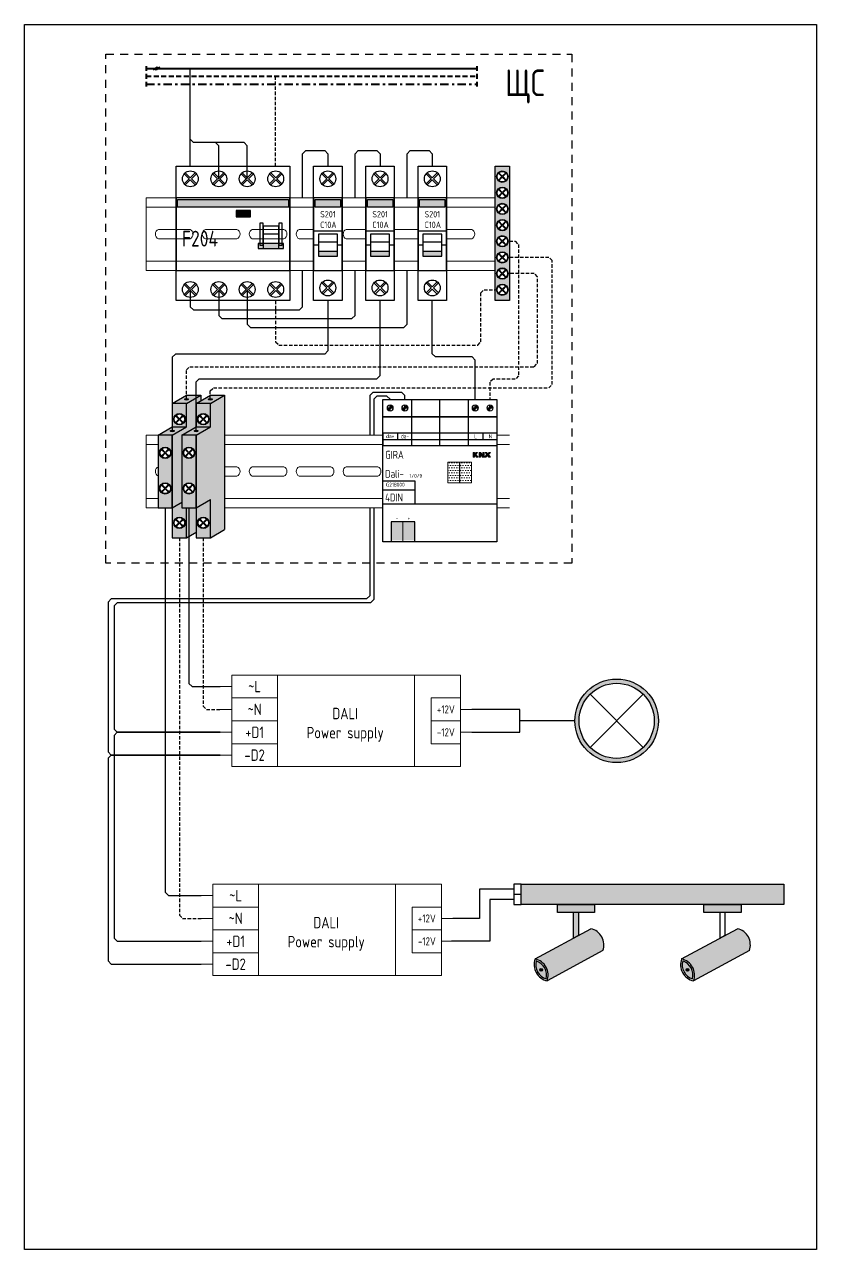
# Model space of a CAD drawing. Header units: millimetres. Extents: x -559267 to 14075, y 0 to 209897.
# Drawn here: x 1050 to 1235.5, y 0 to 287 of the extents above; entities that cross this region are included whole.
import ezdxf

# ---------------------------------------------------------------- set-up
doc = ezdxf.new("R2010")
doc.units = ezdxf.units.MM
doc.set_wipeout_variables(frame=1)
for name, pattern in [('CENTER2', [28.575, 19.05, -3.175, 3.175, -3.175]), ('HIDDEN2', [4.7625, 3.175, -1.5875]), ('JIS_02_0.7', [1.35, 0.75, -0.6]), ('L000000000000000000', [0]), ('Штрихштриховая', [10.936111, 5.291667, -2.116667, 1.411111, -2.116667])]:
    doc.linetypes.add(name, pattern=pattern)
doc.layers.add('devices', color=7, linetype='Continuous')
doc.layers.add('Gira_Модули', color=7, linetype='Continuous')
doc.layers.add('Таблицы', color=7, linetype='Continuous', lineweight=13)
doc.styles.add('Unecom', font='GOST2304A_0.ttf', dxfattribs={"height": 2.5})

# ---------------------------------------------------------------- blocks, each defined once
blk = doc.blocks.new('Дин')
blk.add_wipeout([(-0.76, 46), (-0.76, 0), (228.89, 0), (228.89, 46)])
blk.add_lwpolyline([(228.89, 46), (-0.76, 46), (-0.76, 0), (228.89, 0)])
at = {"layer": 'Таблицы'}
for points in [[(-0.76, 40), (-0.76, 40), (228.89, 40)], [(-0.76, 6), (-0.76, 6), (228.89, 6)]]:
    blk.add_lwpolyline(points, dxfattribs=at)
for points in [[(26.99, 26), (26.99, 26), (6.99, 26), (6.99, 26, 0.644829), (6.99, 20), (6.99, 20), (26.99, 20), (26.99, 20, 0.644829)], [(56.66, 26), (56.66, 26), (36.66, 26), (36.66, 26, 0.644829), (36.66, 20), (36.66, 20), (56.66, 20), (56.66, 20, 0.644829)], [(86.34, 26), (86.34, 26), (66.34, 26), (66.34, 26, 0.644829), (66.34, 20), (66.34, 20), (86.34, 20), (86.34, 20, 0.644829)], [(116.02, 26), (116.02, 26), (96.02, 26), (96.02, 26, 0.644829), (96.02, 20), (96.02, 20), (116.02, 20), (116.02, 20, 0.644829)], [(145.7, 26), (145.7, 26), (125.7, 26), (125.7, 26, 0.644829), (125.7, 20), (125.7, 20), (145.7, 20), (145.7, 20, 0.644829)], [(175.37, 26), (175.37, 26), (155.37, 26), (155.37, 26, 0.644829), (155.37, 20), (155.37, 20), (175.37, 20), (175.37, 20, 0.644829)], [(205.05, 26), (205.05, 26), (185.05, 26), (185.05, 26, 0.644829), (185.05, 20), (185.05, 20), (205.05, 20), (205.05, 20, 0.644829)]]:
    blk.add_lwpolyline(points, format="xyb", close=True, dxfattribs=at)
blk = doc.blocks.new('Клема')
blk.add_wipeout([(9, 90.16), (18, 90.16), (18, 5.16), (9, 0), (0, 0), (0, 19), (-9, 19), (-9, 65), (0, 70.16), (0, 85)])
at = {"true_color": 0x939598}
h = blk.add_hatch(color=252, dxfattribs=at)
h.dxf.hatch_style = 1
h.paths.add_polyline_path([(9, 70.16), (0, 70.16), (-9, 65), (0, 65)])
h.paths.add_polyline_path([(9, 85), (0, 85), (0, 85), (0, 70.16), (9, 70.16)])
h.paths.add_polyline_path([(8.1, 75, -1), (0.9, 75, -1)], flags=16)
h.paths.add_polyline_path([(7.81, 75, -1), (1.19, 75, -1)], flags=0)
h.paths.add_polyline_path([(18, 90.16), (9, 90.16), (0, 85), (9, 85)])
h.paths.add_polyline_path([(0, 65), (-9, 65), (-9, 65), (-9, 19), (0, 19), (0, 19)])
h.paths.add_polyline_path([(-0.9, 53.75, -1), (-8.1, 53.75, -1)], flags=16)
h.paths.add_polyline_path([(-1.19, 53.75, -1), (-7.81, 53.75, -1)], flags=0)
h.paths.add_polyline_path([(-0.9, 31.25, -1), (-8.1, 31.25, -1)], flags=16)
h.paths.add_polyline_path([(-1.19, 31.25, -1), (-7.81, 31.25, -1)], flags=0)
h.paths.add_polyline_path([(9, 24.16), (0, 19), (0, 19), (0, 0), (9, 0)])
h.paths.add_polyline_path([(8.1, 9.5, -1), (0.9, 9.5, -1)], flags=16)
h.paths.add_polyline_path([(7.81, 9.5, -1), (1.19, 9.5, -1)], flags=0)
at = {"true_color": 0xc7c8ca}
h = blk.add_hatch(color=9, dxfattribs=at)
h.dxf.hatch_style = 1
h.paths.add_polyline_path([(18, 90.16), (9, 85), (9, 70.16), (0, 65), (0, 19), (9, 24.16), (9, 0), (18, 5.16)])
for points in [[(0, 85), (9, 90.16)], [(9, 85), (18, 90.16)], [(9, 90.16), (18, 90.16), (18, 5.16)], [(9, 85), (0, 85), (0, 70.16)], [(2.31, 77.48), (4.5, 75.28), (6.69, 77.48)], [(9, 70.16), (9, 85)], [(-9, 65), (0, 70.16)], [(0, 65), (9, 70.16)], [(0, 70.16), (9, 70.16)], [(2.02, 72.81), (4.22, 75), (2.02, 77.19)], [(6.69, 72.52), (4.5, 74.72), (2.31, 72.52)], [(6.98, 77.19), (4.78, 75), (6.98, 72.81)], [(0, 65), (-9, 65), (-9, 19), (0, 19), (0, 65)], [(0, 65), (0, 0), (9, 0), (9, 24.16)], [(-6.98, 51.56), (-4.78, 53.75), (-6.98, 55.94)], [(-6.69, 56.23), (-4.5, 54.03), (-2.31, 56.23)], [(-2.02, 55.94), (-4.22, 53.75), (-2.02, 51.56)], [(-2.31, 51.27), (-4.5, 53.47), (-6.69, 51.27)], [(-6.98, 33.44), (-4.78, 31.25), (-6.98, 29.06)], [(-2.31, 33.73), (-4.5, 31.53), (-6.69, 33.73)], [(-2.02, 29.06), (-4.22, 31.25), (-2.02, 33.44)], [(-6.69, 28.77), (-4.5, 30.97), (-2.31, 28.77)], [(0, 19), (9, 24.16)], [(2.02, 7.31), (4.22, 9.5), (2.02, 11.69)], [(2.3, 11.98), (4.5, 9.78), (6.69, 11.98)], [(6.69, 7.02), (4.5, 9.22), (2.3, 7.02)], [(6.98, 11.69), (4.78, 9.5), (6.98, 7.31)], [(9, 0), (18, 5.16)]]:
    blk.add_lwpolyline(points)
for centre, radius in [((4.5, 75), 3.6), ((4.5, 75), 3.31), ((-4.5, 53.75), 3.6), ((-4.5, 53.75), 3.31), ((-4.5, 31.25), 3.6), ((-4.5, 31.25), 3.31), ((4.5, 9.5), 3.6), ((4.5, 9.5), 3.31)]:
    blk.add_circle(centre, radius)
for centre in [(9, 87.58), (0, 67.58)]:
    blk.add_ellipse(centre, major_axis=(1.29, 0), ratio=0.358431)
blk = doc.blocks.new('F204')
at = {"color": 7, "linetype": 'L000000000000000000'}
blk.add_line((65, 23), (55, 23), dxfattribs=at)
at = {"color": 7, "linetype": 'Continuous'}
for points in [[(0, -19), (0, 66), (72, 66), (72, -19)], [(72, 0), (72, 46), (0, 46), (0, 0)], [(1, 40), (1, 45), (71, 45), (71, 40)], [(55, 16), (55, 30), (53, 30), (53, 16)], [(67, 16), (67, 30), (65, 30), (65, 16)]]:
    blk.add_lwpolyline(points, close=True, dxfattribs=at)
for points in [[(5.13, 54.84), (8.29, 58), (5.13, 61.16)], [(5.84, 61.87), (9, 58.71), (12.16, 61.87)], [(12.16, 54.13), (9, 57.29), (5.84, 54.13)], [(12.87, 61.16), (9.71, 58), (12.87, 54.84)], [(23.13, 54.84), (26.29, 58), (23.13, 61.16)], [(23.84, 61.87), (27, 58.71), (30.16, 61.87)], [(30.16, 54.13), (27, 57.29), (23.84, 54.13)], [(30.87, 61.16), (27.71, 58), (30.87, 54.84)], [(41.13, 54.84), (44.29, 58), (41.13, 61.16)], [(41.84, 61.87), (45, 58.71), (48.16, 61.87)], [(48.16, 54.13), (45, 57.29), (41.84, 54.13)], [(48.87, 61.16), (45.71, 58), (48.87, 54.84)], [(59.13, 54.84), (62.29, 58), (59.13, 61.16)], [(59.84, 61.87), (63, 58.71), (66.16, 61.87)], [(66.16, 54.13), (63, 57.29), (59.84, 54.13)], [(66.87, 61.16), (63.71, 58), (66.87, 54.84)], [(5.13, -15.16), (8.29, -12), (5.13, -8.84)], [(5.84, -8.13), (9, -11.29), (12.16, -8.13)], [(12.16, -15.87), (9, -12.71), (5.84, -15.87)], [(12.87, -8.84), (9.71, -12), (12.87, -15.16)], [(23.13, -15.16), (26.29, -12), (23.13, -8.84)], [(23.84, -8.13), (27, -11.29), (30.16, -8.13)], [(30.16, -15.87), (27, -12.71), (23.84, -15.87)], [(30.87, -8.84), (27.71, -12), (30.87, -15.16)], [(41.13, -15.16), (44.29, -12), (41.13, -8.84)], [(41.84, -8.13), (45, -11.29), (48.16, -8.13)], [(48.16, -15.87), (45, -12.71), (41.84, -15.87)], [(48.87, -8.84), (45.71, -12), (48.87, -15.16)], [(59.13, -15.16), (62.29, -12), (59.13, -8.84)], [(59.84, -8.13), (63, -11.29), (66.16, -8.13)], [(66.16, -15.87), (63, -12.71), (59.84, -15.87)], [(66.87, -8.84), (63.71, -12), (66.87, -15.16)]]:
    blk.add_lwpolyline(points)
at = {"color": 5, "linetype": 'Continuous'}
blk.add_lwpolyline([(47, 34), (47, 38), (38, 38), (38, 34)], close=True, dxfattribs=at)
at = {"color": 7, "linetype": 'L000000000000000000'}
for points in [[(65, 14), (65, 28), (55, 28), (55, 14)], [(68, 14), (68, 17), (52, 17), (52, 14)]]:
    blk.add_lwpolyline(points, close=True, dxfattribs=at)
at = {"color": 7, "linetype": 'Continuous'}
for centre in [(9, 58), (27, 58), (45, 58), (63, 58), (9, -12), (27, -12), (45, -12), (63, -12)]:
    blk.add_circle(centre, 5, dxfattribs=at)
at = {"color": 1, "linetype": 'Continuous'}
blk.add_solid([(1, 40), (1, 45), (71, 40), (71, 45)], dxfattribs=at)
at = {"color": 5, "linetype": 'Continuous'}
blk.add_solid([(47, 34), (47, 38), (38, 34), (38, 38)], dxfattribs=at)
at = {"color": 7, "linetype": 'L000000000000000000'}
blk.add_solid([(68, 14), (68, 17), (52, 14), (52, 17)], dxfattribs=at)
at = {"insert": (3.71, 25.14), "char_height": 10, "attachment_point": 1, "style": 'Unecom'}
blk.add_mtext_dynamic_manual_height_columns('F204', width=44.8228, gutter_width=12.5, heights=[0], dxfattribs=at)
blk = doc.blocks.new('*U212')
at = {"linetype": 'ByBlock', "lineweight": 40}
for points in [[(0, 11.5), (0, 8.5)], [(0, 10), (208.94, 10)], [(208.94, 11.5), (208.94, 8.5)], [(0, 6.5), (0, 3.5)], [(0, 1.5), (0, -1.5)], [(208.94, 6.5), (208.94, 3.5)], [(208.94, 1.5), (208.94, -1.5)]]:
    blk.add_lwpolyline(points, dxfattribs=at)
at = {"color": 4, "linetype": 'HIDDEN2', "lineweight": 40}
blk.add_lwpolyline([(0, 5), (208.94, 5)], dxfattribs=at)
at = {"color": 3, "linetype": 'Штрихштриховая', "lineweight": 40}
blk.add_lwpolyline([(0, 0), (208.94, 0)], dxfattribs=at)
blk = doc.blocks.new('DALI_1')
at = {"color": 7, "lineweight": 13}
for points in [[(-2266, -175), (-2266, -975), (-266, -975), (-266, -175), (-2266, -175)], [(-2266, -175), (-1866, -175), (-1866, -375), (-2266, -375)], [(-668, -975), (-668, -175)], [(-2266, -275), (-2366, -275)], [(-2266, -375), (-1866, -375), (-1866, -575), (-2266, -575)], [(-266, -375), (-522, -375), (-522, -775), (-266, -775)], [(-266, -375), (-266, -575)], [(-2266, -475), (-2366, -475)], [(-166, -475), (-266, -475)], [(-2266, -775), (-1866, -775), (-1866, -575), (-2266, -575)], [(-522, -575), (-266, -575)], [(-266, -575), (-266, -775)], [(-2266, -675), (-2366, -675)], [(-166, -675), (-266, -675)], [(-2266, -975), (-1866, -975), (-1866, -775), (-2266, -775)], [(-2266, -875), (-2366, -875)]]:
    blk.add_lwpolyline(points, dxfattribs=at)
at = {"color": 7, "lineweight": 13, "style": 'Unecom'}
for s, insert, char_height, width, attachment_point in [('~L', (-2066, -275), 100, 400, 5), ('~N', (-2066, -475), 100, 400, 5), ('\\pxqc;DALI\\PPower supply', (-1805, -461), 100, 1062.44, 1), ('+12V', (-394, -475), 70, 255.85, 5), ('+D1', (-2066, -675), 100, 400, 5), ('-12V', (-394, -675), 70, 255.85, 5), ('-D2', (-2066, -875), 100, 400, 5)]:
    blk.add_mtext(s, dxfattribs=dict(at, insert=insert, char_height=char_height, width=width, attachment_point=attachment_point))
blk = doc.blocks.new('*U43')
at = {"layer": 'Gira_Модули', "color": 0, "linetype": 'CENTER2', "transparency": 16777216}
for p, q in [((-1.99, 0), (-0.38, 0)), ((0, 0.38), (0, 2.02)), ((0.38, 0), (1.98, 0)), ((0, -1.99), (0, -0.38))]:
    blk.add_line(p, q, dxfattribs=at)
at = {"layer": 'Gira_Модули', "color": 0, "linetype": 'Continuous', "transparency": 16777216}
for p, q in [((-0.19, 0), (0.19, 0)), ((0, -0.19), (0, 0.19))]:
    blk.add_line(p, q, dxfattribs=at)
blk = doc.blocks.new('*U44')
at = {"layer": 'Gira_Модули', "color": 0, "linetype": 'CENTER2', "transparency": 16777216}
for p, q in [((-1.99, 0), (-0.38, 0)), ((0, 0.38), (0, 2.02)), ((0.38, 0), (1.98, 0)), ((0, -1.99), (0, -0.38))]:
    blk.add_line(p, q, dxfattribs=at)
at = {"layer": 'Gira_Модули', "color": 0, "linetype": 'Continuous', "transparency": 16777216}
for p, q in [((-0.19, 0), (0.19, 0)), ((0, -0.19), (0, 0.19))]:
    blk.add_line(p, q, dxfattribs=at)
blk = doc.blocks.new('*U45')
at = {"layer": 'Gira_Модули', "color": 0, "linetype": 'CENTER2', "transparency": 16777216}
for p, q in [((-1.99, 0), (-0.38, 0)), ((0, 0.38), (0, 2.02)), ((0.38, 0), (1.98, 0)), ((0, -1.99), (0, -0.38))]:
    blk.add_line(p, q, dxfattribs=at)
at = {"layer": 'Gira_Модули', "color": 0, "linetype": 'Continuous', "transparency": 16777216}
for p, q in [((-0.19, 0), (0.19, 0)), ((0, -0.19), (0, 0.19))]:
    blk.add_line(p, q, dxfattribs=at)
blk = doc.blocks.new('*U42')
at = {"layer": 'Gira_Модули', "color": 0, "linetype": 'CENTER2', "transparency": 16777216}
for p, q in [((-1.99, 0), (-0.38, 0)), ((0, 0.38), (0, 2.02)), ((0.38, 0), (1.98, 0)), ((0, -1.99), (0, -0.38))]:
    blk.add_line(p, q, dxfattribs=at)
at = {"layer": 'Gira_Модули', "color": 0, "linetype": 'Continuous', "transparency": 16777216}
for p, q in [((-0.19, 0), (0.19, 0)), ((0, -0.19), (0, 0.19))]:
    blk.add_line(p, q, dxfattribs=at)
blk = doc.blocks.new('$RECOVER_230809152414-0')
blk.add_wipeout([(0, 45), (72, 45), (72, -45), (0, -45)])
blk.add_wipeout([(0, 45), (72, 45), (72, -45), (0, -45)])
at = {"layer": 'Gira_Модули', "lineweight": 13}
h = blk.add_hatch(color=256, dxfattribs=at)
h.dxf.hatch_style = 2
h.paths.add_polyline_path([(58.87, 10.15), (58.75, 10.3), (59.95, 11.52), (59.09, 11.52), (57.87, 10.28), (57.87, 10.28), (57.87, 11.52), (57.03, 11.52), (57.03, 8.57), (57.87, 8.57), (57.87, 9.41), (58.21, 9.75), (59.19, 8.58), (60.2, 8.58)])
h = blk.add_hatch(color=256, dxfattribs=at)
h.dxf.hatch_style = 2
h.paths.add_polyline_path([(61.86, 11.52), (63.17, 9.68), (63.16, 11.52), (64, 11.52), (64, 8.58), (63.03, 8.58), (61.68, 10.41), (61.67, 8.58), (60.84, 8.58), (60.84, 11.52)])
h = blk.add_hatch(color=256, dxfattribs=at)
h.dxf.hatch_style = 2
h.paths.add_polyline_path([(68.11, 8.57), (67.1, 8.58), (66.21, 9.64), (65.18, 8.57), (64.33, 8.57), (65.83, 10.1), (64.64, 11.52), (65.62, 11.52), (66.37, 10.65), (67.23, 11.52), (68.07, 11.52), (66.75, 10.19)])
h = blk.add_hatch(dxfattribs=at)
h.set_pattern_fill('DOTS', color=256)
h.set_pattern_definition([(0, (-1376620.2585, 221640.8424), (0.79375, 1.5875), [0, -1.5875])])
h.paths.add_polyline_path([(55.97, 5.42), (41.02, 5.42), (41.02, -7.75), (55.97, -7.75)])
at = {"layer": 'Gira_Модули', "linetype": 'Continuous', "lineweight": 15}
h = blk.add_hatch(color=256, dxfattribs=at)
h.dxf.hatch_style = 1
h.paths.add_polyline_path([(12.76, -33.01), (5.63, -33.01), (5.63, -44.02), (12.76, -44.02)])
h = blk.add_hatch(color=1, dxfattribs=at)
h.dxf.hatch_style = 1
h.paths.add_polyline_path([(19.9, -33.01), (12.76, -33.01), (12.76, -44.02), (19.9, -44.02)])
at = {"layer": 'Gira_Модули', "lineweight": 13}
for p, q in [((5.72, 41.17), (3.08, 38.54)), ((6.21, 40.68), (3.58, 38.04)), ((15.02, 41.17), (12.39, 38.54)), ((15.51, 40.68), (12.88, 38.04)), ((59.47, 41.17), (56.84, 38.54)), ((59.97, 40.68), (57.33, 38.04)), ((68.78, 41.17), (66.14, 38.54)), ((69.27, 40.68), (66.64, 38.04)), ((57.87, 11.52), (57.03, 11.52)), ((57.03, 11.52), (57.03, 8.57)), ((57.03, 8.57), (57.87, 8.57)), ((59.09, 11.52), (57.87, 10.28)), ((57.87, 10.28), (57.87, 11.52)), ((57.87, 10.28), (57.87, 10.28)), ((57.87, 9.41), (58.21, 9.75)), ((57.87, 8.57), (57.87, 9.41)), ((58.21, 9.75), (59.19, 8.58)), ((58.75, 10.3), (59.95, 11.52)), ((58.87, 10.15), (58.75, 10.3)), ((60.2, 8.58), (58.87, 10.15)), ((59.95, 11.52), (59.09, 11.52)), ((59.19, 8.58), (60.2, 8.58)), ((60.84, 8.58), (60.84, 11.52)), ((60.84, 11.52), (61.86, 11.52)), ((61.67, 8.58), (60.84, 8.58)), ((61.68, 10.41), (61.67, 8.58)), ((63.03, 8.58), (61.68, 10.41)), ((61.86, 11.52), (63.17, 9.68)), ((64, 8.58), (63.03, 8.58)), ((63.17, 9.68), (63.16, 11.52)), ((63.16, 11.52), (64, 11.52)), ((64, 11.52), (64, 8.58)), ((64.33, 8.57), (65.83, 10.1)), ((65.18, 8.57), (64.33, 8.57)), ((65.83, 10.1), (64.64, 11.52)), ((64.64, 11.52), (65.62, 11.52)), ((66.21, 9.64), (65.18, 8.57)), ((65.62, 11.52), (66.37, 10.65)), ((67.1, 8.58), (66.21, 9.64)), ((66.37, 10.65), (67.23, 11.52)), ((68.07, 11.52), (66.75, 10.19)), ((66.75, 10.19), (68.11, 8.57)), ((68.11, 8.57), (67.1, 8.58)), ((67.23, 11.52), (68.07, 11.52))]:
    blk.add_line(p, q, dxfattribs=at)
at = {"layer": 'Gira_Модули', "lineweight": 15}
blk.add_line((12.76, -32.3), (12.76, -45), dxfattribs=at)
at = {"layer": 'Gira_Модули'}
blk.add_lwpolyline([(0, 45), (72, 45), (72, -45), (0, -45)], close=True, dxfattribs=at)
for points in [[(18.11, 45), (18.11, 23.7)], [(35.93, 45), (35.93, 23.7)], [(53.97, 45), (53.97, 23.7)], [(0, 34.03), (72, 34.03), (0, 34.03)], [(72, 23.7), (0, 23.7)], [(0, 23.7), (0, 19.7), (0, 15.7)], [(9.35, 23.7), (9.35, 19.7)], [(18.11, 23.7), (18.11, 15.7)], [(35.93, 23.7), (35.93, 15.7)], [(53.97, 23.7), (53.97, 15.7)], [(63.32, 23.7), (63.32, 19.7)], [(0, 19.7), (72, 19.7)], [(72, 15.7), (0, 15.7)], [(48.5, 5.42), (48.5, -7.75)], [(0, -6.38), (20.23, -6.38), (20.23, -21.32), (0, -21.32)], [(20.23, -12.28), (0, -12.28)], [(72, -21.32), (0, -21.32)], [(20.23, -45), (20.23, -32.3), (5.29, -32.3), (5.29, -45)]]:
    blk.add_lwpolyline(points, dxfattribs=at)
at = {"layer": 'Gira_Модули', "lineweight": 13}
blk.add_lwpolyline([(55.97, 5.42), (41.02, 5.42), (41.02, -7.75), (55.97, -7.75)], close=True, dxfattribs=at)
for centre, radius in [((4.65, 39.61), 1.99), ((4.65, 39.61), 1.89), ((13.95, 39.61), 1.99), ((13.95, 39.61), 1.89), ((58.4, 39.61), 1.99), ((58.4, 39.61), 1.89), ((67.71, 39.61), 1.99), ((67.71, 39.61), 1.89)]:
    blk.add_circle(centre, radius, dxfattribs=at)
at = {"layer": 'Gira_Модули', "linetype": 'CENTER2'}
for name, p in [('*U44', (4.65, 39.61)), ('*U43', (13.95, 39.61)), ('*U45', (58.4, 39.61)), ('*U42', (67.71, 39.61))]:
    blk.add_blockref(name, p, dxfattribs=at)
at = {"style": 'Unecom'}
blk.add_attdef('АДРЕС', (16.85, -4.56), '', height=2.5, dxfattribs=at)
at = {"layer": 'Gira_Модули', "lineweight": 13, "style": 'Unecom'}
for s, p in [('GIRA', (1.54, 7.51)), ('Dali-', (1.47, -4.56)), ('4DIN', (1.46, -19.49))]:
    blk.add_text(s, height=5, dxfattribs=at).set_placement(p)
at = {"layer": 'Gira_Модули', "lineweight": 13, "char_height": 2.5, "attachment_point": 1, "style": 'Unecom'}
for s, width, heights, insert in [('\\pxqc;da+', 9.3524, [4.05], (0, 23.01)), ('\\pxqc;da-', 9.3524, [4.05], (9.35, 22.94)), ('\\pxqc;L', 9.3524, [4.05], (53.97, 22.92)), ('\\pxqc;N', 9.3524, [4.05], (63.32, 22.92)), ('G218000', 18.189, [0], (2.04, -7.66)), ('\\pxqc;-', 7.4694, [4.05], (5.29, -28.95)), ('\\pxqc;+', 7.4694, [4.05], (12.76, -28.95))]:
    blk.add_mtext_dynamic_manual_height_columns(s, width=width, gutter_width=12.5, heights=heights, dxfattribs=dict(at, insert=insert))
blk = doc.blocks.new('Трек')
at = {"true_color": 0xf8f6b0}
h = blk.add_hatch(color=51, dxfattribs=at)
h.dxf.hatch_style = 1
h.paths.add_polyline_path([(-150.36, -47.1, 0.396626), (-156.58, -35.67, 0.395541)])
h.paths.add_polyline_path([(-152.6, -41.39, -1), (-154.34, -41.39, -1)], flags=16)
h = blk.add_hatch(color=51, dxfattribs=at)
h.dxf.hatch_style = 1
h.paths.add_polyline_path([(-57.78, -47.1, 0.396626), (-64, -35.67, 0.395541)])
h.paths.add_polyline_path([(-60.02, -41.39, -1), (-61.76, -41.39, -1)], flags=16)
at = {"true_color": 0xffffff}
h = blk.add_hatch(color=7, dxfattribs=at)
h.dxf.hatch_style = 1
h.paths.add_polyline_path([(-154.34, -41.39, 1), (-152.6, -41.39, 1)])
h = blk.add_hatch(color=7, dxfattribs=at)
h.dxf.hatch_style = 1
h.paths.add_polyline_path([(-61.76, -41.39, 1), (-60.02, -41.39, 1)])
for points in [[(-166.04, 12.87), (-170.79, 12.87), (-170.79, 0), (-166.04, 0)], [(-50.62, 0), (-27.06, 0), (-27.06, -5.16), (-50.62, -5.16)], [(-143.21, 0), (-119.64, 0), (-119.64, -5.16), (-143.21, -5.16)]]:
    blk.add_lwpolyline(points, close=True)
for points in [[(-166.04, 12.87), (0, 12.87), (0, 0), (-166.04, 0), (-166.04, 12.87)], [(-170.79, 6.43), (-166.04, 6.43)], [(-133.12, -5.16), (-133.12, -21.36), (-129.73, -19.51), (-129.73, -5.16), (-133.12, -5.16)], [(-40.54, -5.16), (-40.54, -21.36), (-37.14, -19.51), (-37.14, -5.16), (-40.54, -5.16)], [(-157.23, -34.46), (-121.98, -15.31)], [(-64.65, -34.46), (-29.39, -15.31)], [(-114.44, -29.17), (-149.7, -48.32)], [(-21.86, -29.17), (-57.12, -48.32)]]:
    blk.add_lwpolyline(points)
for centre in [(-153.47, -41.39), (-60.89, -41.39)]:
    blk.add_circle(centre, 0.868)
for centre, radius, start, end in [((-124.29, -25.54), 10.49, 339.74147, 77.28253), ((-31.7, -25.54), 10.49, 339.74147, 77.28253), ((-147.39, -38.09), 10.49, 159.74147, 257.28253), ((-159.54, -44.69), 10.49, 339.74147, 77.28253), ((-147.38, -38.07), 9.51, 165.38591, 251.70924), ((-159.54, -44.69), 9.49, 345.2784, 71.81675), ((-54.81, -38.09), 10.49, 159.74147, 257.28253), ((-66.96, -44.69), 10.49, 339.74147, 77.28253), ((-54.79, -38.07), 9.51, 165.38591, 251.70924), ((-66.96, -44.69), 9.49, 345.2784, 71.81675)]:
    blk.add_arc(centre, radius, start, end)
blk = doc.blocks.new('Шина N')
blk.add_wipeout([(0, 85), (9, 85), (9, 0), (0, 0)])
h = blk.add_hatch(color=140)
h.dxf.hatch_style = 1
h.paths.add_polyline_path([(9, 85), (0, 85), (0, 0), (9, 0)])
h.paths.add_polyline_path([(8.1, 78.38, -1), (0.9, 78.38, -1)], flags=16)
h.paths.add_polyline_path([(7.81, 78.38, -1), (1.19, 78.38, -1)], flags=0)
h.paths.add_polyline_path([(8.1, 68.17, -1), (0.9, 68.17, -1)], flags=16)
h.paths.add_polyline_path([(7.81, 68.17, -1), (1.19, 68.17, -1)], flags=0)
h.paths.add_polyline_path([(8.1, 57.96, -1), (0.9, 57.96, -1)], flags=16)
h.paths.add_polyline_path([(7.81, 57.96, -1), (1.19, 57.96, -1)], flags=0)
h.paths.add_polyline_path([(8.1, 47.74, -1), (0.9, 47.74, -1)], flags=16)
h.paths.add_polyline_path([(7.81, 47.74, -1), (1.19, 47.74, -1)], flags=0)
h.paths.add_polyline_path([(8.1, 37.53, -1), (0.9, 37.53, -1)], flags=16)
h.paths.add_polyline_path([(7.81, 37.53, -1), (1.19, 37.53, -1)], flags=0)
h.paths.add_polyline_path([(8.1, 27.32, -1), (0.9, 27.32, -1)], flags=16)
h.paths.add_polyline_path([(7.81, 27.32, -1), (1.19, 27.32, -1)], flags=0)
h.paths.add_polyline_path([(8.1, 17.1, -1), (0.9, 17.1, -1)], flags=16)
h.paths.add_polyline_path([(7.81, 17.1, -1), (1.19, 17.1, -1)], flags=0)
h.paths.add_polyline_path([(8.1, 6.89, -1), (0.9, 6.89, -1)], flags=16)
h.paths.add_polyline_path([(7.81, 6.89, -1), (1.19, 6.89, -1)], flags=0)
for points in [[(9, 85), (9, 0), (0, 0), (0, 85), (9, 85)], [(2.02, 76.19), (4.22, 78.38), (2.02, 80.58)], [(2.31, 80.86), (4.5, 78.66), (6.69, 80.86)], [(6.69, 75.91), (4.5, 78.1), (2.31, 75.91)], [(6.98, 80.58), (4.78, 78.38), (6.98, 76.19)], [(2.02, 65.97), (4.22, 68.17), (2.02, 70.36)], [(2.31, 70.65), (4.5, 68.45), (6.69, 70.65)], [(6.98, 70.36), (4.78, 68.17), (6.98, 65.97)], [(6.69, 65.69), (4.5, 67.89), (2.31, 65.69)], [(2.02, 55.76), (4.22, 57.96), (2.02, 60.15)], [(2.31, 60.43), (4.5, 58.24), (6.69, 60.43)], [(6.69, 55.48), (4.5, 57.67), (2.31, 55.48)], [(6.98, 60.15), (4.78, 57.96), (6.98, 55.76)], [(2.02, 45.55), (4.22, 47.74), (2.02, 49.94)], [(2.31, 50.22), (4.5, 48.02), (6.69, 50.22)], [(6.69, 45.27), (4.5, 47.46), (2.31, 45.27)], [(6.98, 49.94), (4.78, 47.74), (6.98, 45.55)], [(2.02, 35.34), (4.22, 37.53), (2.02, 39.72)], [(2.31, 40.01), (4.5, 37.81), (6.69, 40.01)], [(6.98, 39.72), (4.78, 37.53), (6.98, 35.34)], [(6.69, 35.05), (4.5, 37.25), (2.31, 35.05)], [(2.02, 25.12), (4.22, 27.32), (2.02, 29.51)], [(2.31, 29.79), (4.5, 27.6), (6.69, 29.79)], [(6.69, 24.84), (4.5, 27.04), (2.31, 24.84)], [(6.98, 29.51), (4.78, 27.32), (6.98, 25.12)], [(2.02, 14.91), (4.22, 17.1), (2.02, 19.3)], [(2.31, 19.58), (4.5, 17.39), (6.69, 19.58)], [(6.69, 14.63), (4.5, 16.82), (2.31, 14.63)], [(6.98, 19.3), (4.78, 17.1), (6.98, 14.91)], [(2.02, 4.7), (4.22, 6.89), (2.02, 9.09)], [(2.31, 9.37), (4.5, 7.17), (6.69, 9.37)], [(6.98, 9.09), (4.78, 6.89), (6.98, 4.7)], [(6.69, 4.41), (4.5, 6.61), (2.31, 4.41)]]:
    blk.add_lwpolyline(points)
for centre, radius in [((4.5, 78.38), 3.6), ((4.5, 78.38), 3.31), ((4.5, 68.17), 3.6), ((4.5, 68.17), 3.31), ((4.5, 57.96), 3.6), ((4.5, 57.96), 3.31), ((4.5, 47.74), 3.6), ((4.5, 47.74), 3.31), ((4.5, 37.53), 3.6), ((4.5, 37.53), 3.31), ((4.5, 27.32), 3.6), ((4.5, 27.32), 3.31), ((4.5, 17.1), 3.6), ((4.5, 17.1), 3.31), ((4.5, 6.89), 3.6), ((4.5, 6.89), 3.31)]:
    blk.add_circle(centre, radius)
blk = doc.blocks.new('ABB S201')
blk.add_wipeout([(0, 66), (18, 66), (18, -19), (0, -19)])
blk.add_wipeout([(0, 66), (18, 66), (18, -19), (0, -19)])
at = {"color": 7, "linetype": 'L000000000000000000'}
for p, q in [((0, 25), (18, 25)), ((3, 16), (0, 16)), ((15, 18), (3, 18)), ((18, 16), (15, 16))]:
    blk.add_line(p, q, dxfattribs=at)
at = {"color": 7, "linetype": 'Continuous'}
for points in [[(0, -19), (0, 66), (18, 66), (18, -19)], [(18, 0), (18, 46), (0, 46), (0, 0)], [(1, 40), (1, 45), (17, 45), (17, 40)]]:
    blk.add_lwpolyline(points, close=True, dxfattribs=at)
for points in [[(5.13, 54.84), (8.29, 58), (5.13, 61.16)], [(5.84, 61.87), (9, 58.71), (12.16, 61.87)], [(12.16, 54.13), (9, 57.29), (5.84, 54.13)], [(12.87, 61.16), (9.71, 58), (12.87, 54.84)], [(5.84, -7.13), (9, -10.29), (12.16, -7.13)], [(5.13, -14.16), (8.29, -11), (5.13, -7.84)], [(12.16, -14.87), (9, -11.71), (5.84, -14.87)], [(12.87, -7.84), (9.71, -11), (12.87, -14.16)]]:
    blk.add_lwpolyline(points)
at = {"color": 7, "linetype": 'L000000000000000000'}
for points in [[(15, 9), (15, 23), (3, 23), (3, 9)], [(15, 9), (15, 12), (3, 12), (3, 9)]]:
    blk.add_lwpolyline(points, close=True, dxfattribs=at)
at = {"color": 7, "linetype": 'Continuous'}
for centre in [(9, 58), (9, -11)]:
    blk.add_circle(centre, 5, dxfattribs=at)
at = {"color": 1, "linetype": 'Continuous'}
blk.add_solid([(1, 40), (1, 45), (17, 40), (17, 45)], dxfattribs=at)
at = {"color": 7, "linetype": 'L000000000000000000'}
blk.add_solid([(15, 9), (15, 12), (3, 9), (3, 12)], dxfattribs=at)
at = {"insert": (4.13, 37.57), "char_height": 4, "attachment_point": 1, "style": 'Unecom'}
blk.add_mtext_dynamic_manual_height_columns('S201 \\PC10A', width=15.7189, gutter_width=12.5, heights=[0], dxfattribs=at)
blk = doc.blocks.new('Дали2')
at = {"true_color": 0x939598}
h = blk.add_hatch(color=252, dxfattribs=at)
h.dxf.hatch_style = 1
h.paths.add_polyline_path([(512.7, 228, 1), (434.3, 228, 1)])
h.paths.add_polyline_path([(508.7, 228, 1), (438.3, 228, 1)], flags=16)
h = blk.add_hatch(color=252, dxfattribs=at)
h.dxf.hatch_style = 1
h.paths.add_polyline_path([(384.1, 75), (384.1, 55.9), (630.2, 55.9), (630.2, 75)])
h = blk.add_hatch(color=252, dxfattribs=at)
h.dxf.hatch_style = 1
h.paths.add_polyline_path([(437.9, 48.3), (432.9, 48.3), (432.9, 24.3), (437.9, 27)])
h.paths.add_polyline_path([(418, 55.9), (418, 48.3), (452.9, 48.3), (452.9, 55.9)])
h.paths.add_polyline_path([(555.2, 55.9), (555.2, 48.3), (590.1, 48.3), (590.1, 55.9)])
h = blk.add_hatch(color=252, dxfattribs=at)
h.dxf.hatch_style = 1
h.paths.add_polyline_path([(460.6, 12.7, 0.45331), (449.4, 33.3), (397.2, 4.9, -0.45331), (408.3, -15.7)])
h.paths.add_polyline_path([(597.8, 12.7, 0.45331), (586.7, 33.3), (534.4, 4.9, -0.45331), (545.6, -15.7)])
at = {"lineweight": 30}
for points in [[(100.7, 735.9), (100.7, 767), (97.7, 770), (77, 770), (74, 773), (74, 839.5)], [(127.4, 735.9), (127.4, 767), (124.4, 770), (77, 770), (74, 773), (74, 839.5)], [(74, 747.8), (74, 839.5)], [(74, 632.2), (74, 616.1), (77, 613.2), (176.3, 613.2), (179.2, 616.1), (179.2, 759.5), (182.2, 762.4), (200, 762.4), (203, 759.5), (203, 747.8)], [(100.7, 632.2), (100.7, 607.9), (103.6, 604.9), (225.5, 604.9), (228.5, 607.9), (228.5, 759.5), (231.4, 762.4), (248.9, 762.4), (251.9, 759.5), (251.9, 747.8)], [(127.4, 632.2), (127.4, 599.6), (130.3, 596.7), (274.2, 596.7), (277.2, 599.6), (277.2, 759.5), (280.1, 762.4), (297.8, 762.4), (300.8, 759.5), (300.8, 747.8)]]:
    blk.add_lwpolyline(points, dxfattribs=at)
at = {"color": 4, "linetype": 'HIDDEN2', "lineweight": 30}
for points in [[(154, 747.8), (154, 832)], [(154, 621.8), (154, 583.2), (157, 580.2), (343.4, 580.2), (346.3, 583.2), (346.3, 629.1), (349.3, 632), (359.7, 632)], [(63.9, 399.5), (63.9, 45.8), (66.8, 42.9), (84.3, 42.9)], [(86.2, 399.5), (86.2, 241.7), (89.1, 238.7), (102.1, 238.7)]]:
    blk.add_lwpolyline(points, dxfattribs=at)
at = {"color": 116, "lineweight": 30, "true_color": 0x136734}
blk.add_lwpolyline([(275.1, 521.2), (275.1, 532.9), (272.1, 535.8), (245.1, 535.8), (242.1, 532.9), (242.1, 345.2), (239.2, 342.2), (0, 342.2), (-3, 339.2), (-3, 198.8), (0, 195.9), (102.1, 195.9), (0, 195.9), (-3, 192.9), (-3, 3), (0, 0), (84.3, 0)], dxfattribs=at)
at = {"color": 32, "lineweight": 30, "true_color": 0xcd6928}
blk.add_lwpolyline([(261.3, 521.2), (261.3, 529.3), (258.3, 532.3), (248.9, 532.3), (245.9, 529.3), (245.9, 341.7), (243, 338.7), (5.6, 338.7), (2.6, 335.8), (2.6, 220.3), (5.6, 217.3), (102.1, 217.3), (5.6, 217.3), (2.6, 214.3), (2.6, 24.4), (5.6, 21.4), (84.3, 21.4)], dxfattribs=at)
for points in [[(448.6, 252.9), (498.4, 203.1)], [(498.4, 252.9), (448.6, 203.1)]]:
    blk.add_lwpolyline(points)
at = {"color": 1, "lineweight": 30}
for points in [[(434.3, 228), (382.9, 228), (382.9, 238.7), (337.9, 238.7)], [(377.1, 70.2), (345, 70.2), (345, 42.9), (320.1, 42.9)]]:
    blk.add_lwpolyline(points, dxfattribs=at)
at = {"color": 5, "lineweight": 30}
for points in [[(337.9, 217.3), (382.9, 217.3), (382.9, 228)], [(377.1, 60.7), (354.8, 60.7), (354.8, 21.4), (318.9, 21.4)]]:
    blk.add_lwpolyline(points, dxfattribs=at)
for radius in [39.2, 35.2]:
    blk.add_circle((473.5, 228), radius)
at = {"layer": 'Таблицы'}
for points in [[(41.2, 839.5), (42.7, 841), (39.6, 837.9)], [(42.6, 839.5), (44.1, 841), (41, 837.9)], [(44, 839.5), (45.5, 841), (42.4, 837.9)]]:
    blk.add_lwpolyline(points, dxfattribs=at)
at = {"lineweight": -3, "xscale": 1.482165903010753, "yscale": 1.482165903010753, "zscale": 1.482165903010753}
blk.add_blockref('*U212', (32.7, 824.6), dxfattribs=at)
at = {"color": 7, "lineweight": 13, "xscale": 0.1071605947876819, "yscale": 0.1071605947876819, "zscale": 0.1071605947876819}
for p in [(355.7, 289.6), (337.9, 93.7)]:
    blk.add_blockref('DALI_1', p, dxfattribs=at)
at = {"xscale": 1.482165903010753, "yscale": 1.482165903010753, "zscale": 1.482165903010753}
blk.add_blockref('Трек', (630.2, 55.9), dxfattribs=at)
at = {"insert": (368.9, 838.4), "char_height": 25, "attachment_point": 1, "style": 'Unecom'}
blk.add_mtext_dynamic_manual_height_columns('ЩС', width=63.631, gutter_width=12.5, heights=[0], dxfattribs=at)
at = {"layer": 'Таблицы', "xscale": 1.482165903010753, "yscale": 1.482165903010753, "zscale": 1.482165903010753}
for p in [(33.8, 650), (33.8, 427.6)]:
    blk.add_blockref('Дин', p, dxfattribs=at)
at = {"color": 4, "linetype": 'HIDDEN2', "lineweight": 30}
blk.add_lwpolyline([(373.1, 677.4), (378.5, 677.4), (381.4, 674.5), (381.4, 551.2), (378.5, 548.2), (357.7, 548.2), (354.8, 545.3), (354.8, 521.2)], dxfattribs=at)
at = {"xscale": 1.482165903010753, "yscale": 1.482165903010753, "zscale": 1.482165903010753}
blk.add_blockref('Клема', (57.2, 399.5), dxfattribs=at)
at = {"layer": 'devices', "xscale": 1.482165903010753, "yscale": 1.482165903010753, "zscale": 1.482165903010753}
blk.add_blockref('F204', (60.7, 650), dxfattribs=at)
at = {"lineweight": 30}
for points in [[(203, 621.8), (203, 574.6), (200, 571.7), (60.1, 571.7), (57.2, 568.7), (57.2, 499.6)], [(50.5, 427.6), (50.5, 67.3), (53.5, 64.3), (84.3, 64.3)], [(72.8, 427.6), (72.8, 263.1), (75.8, 260.2), (102.1, 260.2)]]:
    blk.add_lwpolyline(points, dxfattribs=at)
at = {"layer": 'Gira_Модули', "xscale": 1.482165903010753, "yscale": 1.482165903010753, "zscale": 1.482165903010753}
blk.add_blockref('$RECOVER_230809152414-0', (254.4, 462.5), dxfattribs=at).add_auto_attribs({'АДРЕС': '1/0/0'})
at = {"color": 4, "linetype": 'HIDDEN2', "lineweight": 30}
blk.add_lwpolyline([(70.5, 529.3), (70.5, 557), (73.5, 559.9), (396.3, 559.9), (399.3, 562.9), (399.3, 644.2), (396.3, 647.2), (373.1, 647.2)], dxfattribs=at)
at = {"lineweight": 30}
blk.add_lwpolyline([(341, 529.2), (341, 566), (338, 569), (303.7, 569), (300.8, 572), (300.8, 621.8)], dxfattribs=at)
at = {"xscale": 1.482165903010753, "yscale": 1.482165903010753, "zscale": 1.482165903010753}
blk.add_blockref('Клема', (79.5, 399.5), dxfattribs=at)
at = {"color": 4, "linetype": 'HIDDEN2', "lineweight": 30}
blk.add_lwpolyline([(92.8, 529.3), (92.8, 537.2), (95.8, 540.2), (410, 540.2), (413, 543.1), (413, 659.3), (410, 662.3), (373.1, 662.3)], dxfattribs=at)
at = {"xscale": 1.482165903010753, "yscale": 1.482165903010753, "zscale": 1.482165903010753}
blk.add_blockref('Шина N', (359.7, 621.8), dxfattribs=at)
at = {"color": 40, "linetype": 'JIS_02_0.7', "lineweight": 25, "ltscale": 10, "true_color": 0xf8d731}
blk.add_lwpolyline([(-5.1, 852.9), (431.5, 852.9), (431.5, 375.8), (-5.1, 375.8), (-5.1, 852.9)], dxfattribs=at)
at = {"layer": 'devices', "linetype": 'Continuous', "xscale": 1.482165903010609, "yscale": 1.482165903010609, "zscale": 1.482165903010609}
for p in [(189.6, 650), (238.5, 650), (287.4, 650)]:
    blk.add_blockref('ABB S201', p, dxfattribs=at)
at = {"lineweight": 30}
blk.add_lwpolyline([(79.5, 499.6), (79.5, 545.6), (82.5, 548.6), (248.9, 548.6), (251.9, 551.6), (251.9, 621.8)], dxfattribs=at)

msp = doc.modelspace()

# ---------------------------------------------------------------- linework, layer by layer
at = {"layer": 'Defpoints', "color": 6}
msp.add_lwpolyline([(1050, 287), (1235.5, 287), (1235.5, 0), (1050, 0), (1050, 287)], dxfattribs=at)

# ---------------------------------------------------------------- next in the draw order: block references
at = {"xscale": 0.25, "yscale": 0.25, "zscale": 0.25}
msp.add_blockref('Дали2', (1070.32, 66.86), dxfattribs=at)

doc.saveas('drawing.dxf')
